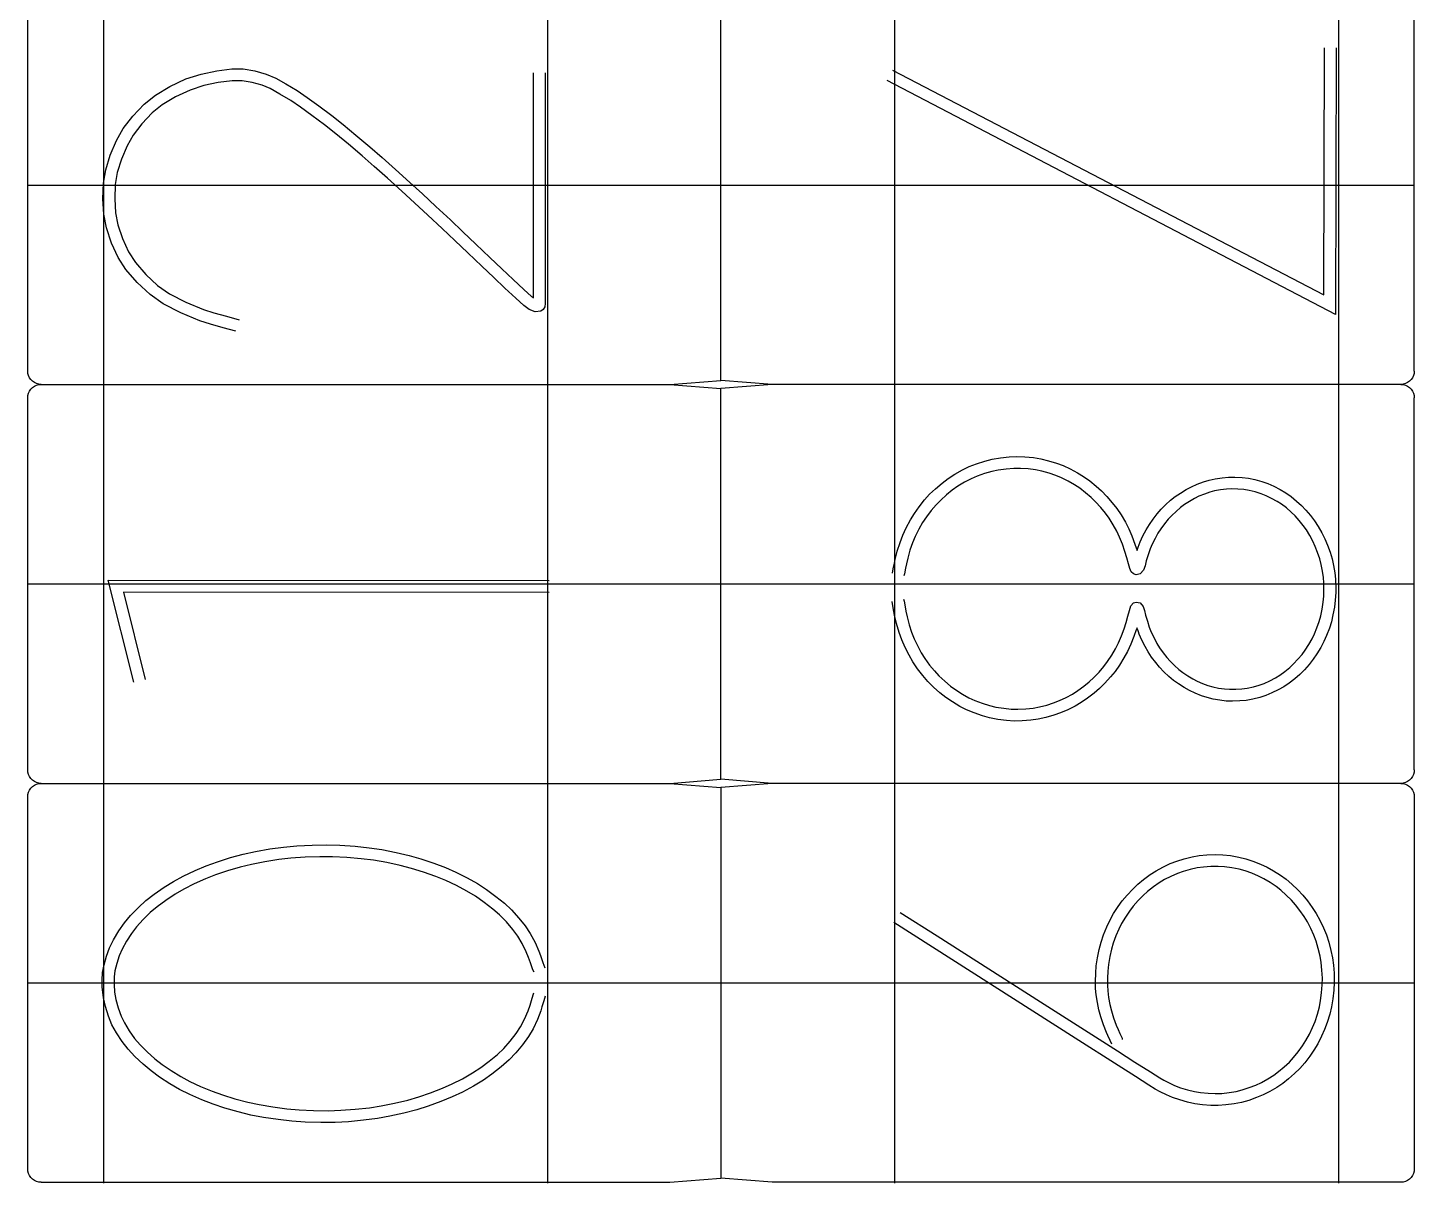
# Model space of a CAD drawing. Extents: x 0 to 206, y 0 to 297.
# Drawn here: x 0.1 to 206.3, y 0 to 171.8 of the extents above; entities that cross this region are included whole.
import ezdxf

# ---------------------------------------------------------------- set-up
doc = ezdxf.new("R2010")
doc.units = 0
for name, color, linetype in [('20', 30, 'CONTINUOUS'), ('46', 140, 'CONTINUOUS'), ('51', 53, 'CONTINUOUS')]:
    doc.layers.add(name, color=color, linetype=linetype)

msp = doc.modelspace()

# ---------------------------------------------------------------- linework, layer by layer
at = {"layer": '20'}
for p, q in [((103.1547, 119.3521), (103.1547, 177.452)), ((0.0554, 120.7516), (0.0554, 176.0499)), ((206.2554, 120.7516), (206.2554, 176.0499)), ((0.0859, 120.4036), (0.0554, 120.7516)), ((0.1753, 120.0683), (0.0859, 120.4036)), ((0.3228, 119.7508), (0.1753, 120.0683)), ((0.5225, 119.4664), (0.3228, 119.7508)), ((205.9866, 119.7508), (205.787, 119.4664)), ((206.1339, 120.0683), (205.9866, 119.7508)), ((206.2251, 120.4036), (206.1339, 120.0683)), ((206.2554, 120.7516), (206.2251, 120.4036)), ((0.1753, 117.4369), (0.3228, 117.7519)), ((0.3228, 117.7519), (0.5225, 118.0363)), ((0.7691, 119.22), (0.5225, 119.4664)), ((0.5225, 118.0363), (0.7691, 118.2827)), ((1.0544, 119.0193), (0.7691, 119.22)), ((0.7691, 118.2827), (1.0544, 118.4834)), ((1.3714, 118.872), (1.0544, 119.0193)), ((1.0544, 118.4834), (1.3714, 118.6307)), ((1.7074, 118.7831), (1.3714, 118.872)), ((1.3714, 118.6307), (1.7074, 118.7221)), ((2.0549, 118.7526), (1.7074, 118.7831)), ((1.7074, 118.7221), (2.0549, 118.7526)), ((2.0549, 118.7526), (95.5548, 118.7526)), ((95.5548, 118.7526), (103.1547, 119.3521)), ((95.5548, 118.7526), (103.1547, 118.1506)), ((110.7547, 118.7526), (103.1547, 119.3521)), ((110.7547, 118.7526), (103.1547, 118.1506)), ((103.1547, 60.052), (103.1547, 118.1506)), ((204.2544, 118.7526), (110.7547, 118.7526)), ((204.6016, 118.7831), (204.2544, 118.7526)), ((204.2544, 118.7526), (204.6016, 118.7221)), ((204.9391, 118.872), (204.6016, 118.7831)), ((204.6016, 118.7221), (204.9391, 118.6307)), ((205.2549, 119.0193), (204.9391, 118.872)), ((204.9391, 118.6307), (205.2549, 118.4834)), ((205.5401, 119.22), (205.2549, 119.0193)), ((205.2549, 118.4834), (205.5401, 118.2827)), ((205.787, 119.4664), (205.5401, 119.22)), ((205.5401, 118.2827), (205.787, 118.0363)), ((205.787, 118.0363), (205.9866, 117.7519)), ((205.9866, 117.7519), (206.1339, 117.4369)), ((0.0554, 116.7511), (0.0859, 117.0991)), ((0.0554, 61.4517), (0.0554, 116.7511)), ((0.0859, 117.0991), (0.1753, 117.4369)), ((206.1339, 117.4369), (206.2251, 117.0991)), ((206.2251, 117.0991), (206.2554, 116.7511)), ((206.2554, 61.4517), (206.2554, 116.7511)), ((0.0859, 61.1045), (0.0554, 61.4517)), ((0.1753, 60.7685), (0.0859, 61.1045)), ((0.3228, 60.4512), (0.1753, 60.7685)), ((0.5225, 60.1663), (0.3228, 60.4512)), ((0.7691, 59.9196), (0.5225, 60.1663)), ((1.0544, 59.7197), (0.7691, 59.9196)), ((95.5548, 59.4523), (103.1547, 60.052)), ((110.7547, 59.4523), (103.1547, 60.052)), ((205.5401, 59.9196), (205.2549, 59.7197)), ((205.787, 60.1663), (205.5401, 59.9196)), ((205.9866, 60.4512), (205.787, 60.1663)), ((206.1339, 60.7685), (205.9866, 60.4512)), ((206.2251, 61.1045), (206.1339, 60.7685)), ((206.2554, 61.4517), (206.2251, 61.1045)), ((0.0554, 57.4518), (0.0859, 57.7987)), ((0.0859, 57.7987), (0.1753, 58.135)), ((0.1753, 58.135), (0.3228, 58.4518)), ((0.3228, 58.4518), (0.5225, 58.7373)), ((0.5225, 58.7373), (0.7691, 58.9836)), ((0.7691, 58.9836), (1.0544, 59.1838)), ((1.3714, 59.5721), (1.0544, 59.7197)), ((1.0544, 59.1838), (1.3714, 59.3314)), ((1.7074, 59.4825), (1.3714, 59.5721)), ((1.3714, 59.3314), (1.7074, 59.4218)), ((2.0549, 59.4523), (1.7074, 59.4825)), ((1.7074, 59.4218), (2.0549, 59.4523)), ((2.0549, 59.4523), (95.5548, 59.4523)), ((95.5548, 59.4523), (103.1547, 58.8516)), ((110.7547, 59.4523), (103.1547, 58.8516)), ((103.1547, 58.8516), (103.1547, 0.7521)), ((204.2544, 59.4523), (110.7547, 59.4523)), ((204.6016, 59.4825), (204.2544, 59.4523)), ((204.2544, 59.4523), (204.6016, 59.4218)), ((204.9391, 59.5721), (204.6016, 59.4825)), ((204.6016, 59.4218), (204.9391, 59.3314)), ((205.2549, 59.7197), (204.9391, 59.5721)), ((204.9391, 59.3314), (205.2549, 59.1838)), ((205.2549, 59.1838), (205.5401, 58.9836)), ((205.5401, 58.9836), (205.787, 58.7373)), ((205.787, 58.7373), (205.9866, 58.4518)), ((205.9866, 58.4518), (206.1339, 58.135)), ((206.1339, 58.135), (206.2251, 57.7987)), ((206.2251, 57.7987), (206.2554, 57.4518)), ((0.0554, 2.1524), (0.0554, 57.4518)), ((206.2554, 57.4518), (206.2554, 2.1524)), ((0.0859, 1.8049), (0.0554, 2.1524)), ((206.2554, 2.1524), (206.2251, 1.8049)), ((0.1753, 1.4671), (0.0859, 1.8049)), ((0.3228, 1.1519), (0.1753, 1.4671)), ((0.5225, 0.8664), (0.3228, 1.1519)), ((0.7691, 0.6198), (0.5225, 0.8664)), ((1.0544, 0.4199), (0.7691, 0.6198)), ((1.3714, 0.2728), (1.0544, 0.4199)), ((1.7074, 0.1816), (1.3714, 0.2728)), ((2.0549, 0.1514), (1.7074, 0.1816)), ((2.0549, 0.1514), (95.5548, 0.1514)), ((95.5548, 0.1514), (103.1547, 0.7521)), ((110.7547, 0.1514), (103.1547, 0.7521)), ((204.2544, 0.1514), (110.7547, 0.1514)), ((204.6016, 0.1816), (204.2544, 0.1514)), ((204.9391, 0.2728), (204.6016, 0.1816)), ((205.2549, 0.4199), (204.9391, 0.2728)), ((205.5401, 0.6198), (205.2549, 0.4199)), ((205.787, 0.8664), (205.5401, 0.6198)), ((205.9866, 1.1519), (205.787, 0.8664)), ((206.1339, 1.4671), (205.9866, 1.1519)), ((206.2251, 1.8049), (206.1339, 1.4671))]:
    msp.add_line(p, q, dxfattribs=at)
at = {"layer": '46'}
for p, q in [((192.8053, 132.0622), (192.8828, 168.816)), ((194.6466, 168.8109), (194.5622, 129.159)), ((25.8293, 164.9019), (28.165, 165.3972)), ((28.165, 165.3972), (30.3878, 165.674)), ((30.3878, 165.674), (32.102, 165.669)), ((32.102, 165.669), (33.8219, 165.3819)), ((33.8219, 165.3819), (35.5389, 164.8993)), ((75.2582, 131.638), (75.2582, 165.1)), ((77.0219, 165.1), (77.0219, 130.7719)), ((128.6782, 165.4912), (192.8053, 132.0622)), ((19.0439, 161.7802), (21.1783, 163.0477)), ((21.1783, 163.0477), (23.59, 164.1627)), ((23.59, 164.1627), (25.8293, 164.9019)), ((26.2621, 163.1925), (24.2336, 162.5219)), ((28.3992, 163.6471), (26.2621, 163.1925)), ((30.4376, 163.9087), (28.3992, 163.6471)), ((31.9423, 163.9113), (30.4376, 163.9087)), ((33.4292, 163.6598), (31.9423, 163.9113)), ((34.9242, 163.2407), (33.4292, 163.6598)), ((36.133, 162.7251), (34.9242, 163.2407)), ((35.5389, 164.8993), (36.9308, 164.2999)), ((36.9308, 164.2999), (38.4383, 163.4642)), ((38.4383, 163.4642), (40.1155, 162.4406)), ((194.5622, 129.159), (127.8638, 163.9291)), ((17.3848, 160.4162), (19.0439, 161.7802)), ((22.0218, 161.4957), (20.0721, 160.3451)), ((24.2336, 162.5219), (22.0218, 161.4957)), ((37.5674, 161.9275), (36.133, 162.7251)), ((39.1729, 160.9471), (37.5674, 161.9275)), ((40.6253, 159.9768), (39.1729, 160.9471)), ((40.1155, 162.4406), (41.6326, 161.4272)), ((41.6326, 161.4272), (43.3677, 160.1673)), ((15.6952, 158.6433), (17.3848, 160.4162)), ((18.5781, 159.1158), (17.0373, 157.5003)), ((20.0721, 160.3451), (18.5781, 159.1158)), ((42.3245, 158.7475), (40.6253, 159.9768)), ((43.3677, 160.1673), (45.2735, 158.7246)), ((13.2436, 155.0213), (14.2578, 156.8018)), ((14.2578, 156.8018), (15.6952, 158.6433)), ((17.0373, 157.5003), (15.731, 155.8315)), ((44.1932, 157.3327), (42.3245, 158.7475)), ((45.8617, 156.0119), (44.1932, 157.3327)), ((45.2735, 158.7246), (46.9727, 157.3809)), ((46.9727, 157.3809), (48.8676, 155.8188)), ((12.3289, 152.842), (13.2436, 155.0213)), ((15.731, 155.8315), (14.8201, 154.2313)), ((47.739, 154.4599), (45.8617, 156.0119)), ((48.8676, 155.8188), (50.9344, 154.0688)), ((11.6467, 150.6601), (12.3289, 152.842)), ((14.8201, 154.2313), (13.9865, 152.2451)), ((49.785, 152.7327), (47.739, 154.4599)), ((51.5892, 151.1656), (49.785, 152.7327)), ((50.9344, 154.0688), (52.7533, 152.4914)), ((11.3172, 148.6713), (11.6467, 150.6601)), ((13.9865, 152.2451), (13.365, 150.2664)), ((53.5584, 149.413), (51.5892, 151.1656)), ((52.7533, 152.4914), (54.7337, 150.7287)), ((54.7337, 150.7287), (56.8848, 148.7907)), ((11.2235, 146.3294), (11.3172, 148.6713)), ((13.0701, 148.4732), (12.986, 146.3472)), ((13.365, 150.2664), (13.0701, 148.4732)), ((55.6969, 147.4851), (53.5584, 149.413)), ((56.8848, 148.7907), (58.7644, 147.0685)), ((57.5683, 145.7706), (55.6969, 147.4851)), ((58.7644, 147.0685), (60.757, 145.2169)), ((11.349, 144.0434), (11.2235, 146.3294)), ((12.986, 146.3472), (13.0975, 144.2695)), ((59.5556, 143.9266), (57.5683, 145.7706)), ((60.757, 145.2169), (62.911, 143.2027)), ((11.7457, 142.0419), (11.349, 144.0434)), ((13.0975, 144.2695), (13.4546, 142.4838)), ((13.4546, 142.4838), (14.1575, 140.4315)), ((61.7027, 141.92), (59.5556, 143.9266)), ((62.911, 143.2027), (64.7797, 141.4424)), ((12.5191, 139.7813), (11.7457, 142.0419)), ((14.1575, 140.4315), (15.0503, 138.4757)), ((63.5671, 140.1623), (61.7027, 141.92)), ((64.7797, 141.4424), (66.7131, 139.6111)), ((13.5067, 137.6223), (12.5191, 139.7813)), ((15.0503, 138.4757), (16.0919, 136.8679)), ((65.4987, 138.3309), (63.5671, 140.1623)), ((67.5742, 136.3599), (65.4987, 138.3309)), ((66.7131, 139.6111), (68.7896, 137.6401)), ((14.666, 135.829), (13.5067, 137.6223)), ((16.0919, 136.8679), (17.6286, 135.1077)), ((69.3562, 134.6657), (67.5742, 136.3599)), ((68.7896, 137.6401), (70.5714, 135.9433)), ((16.3469, 133.8961), (14.666, 135.829)), ((17.6286, 135.1077), (19.3581, 133.4795)), ((71.0303, 133.0858), (69.3562, 134.6657)), ((70.5714, 135.9433), (72.232, 134.3762)), ((72.232, 134.3762), (73.8403, 132.8852)), ((18.2418, 132.1156), (16.3469, 133.8961)), ((20.192, 130.744), (18.2418, 132.1156)), ((19.3581, 133.4795), (21.1356, 132.2324)), ((21.1356, 132.2324), (23.5679, 130.9751)), ((72.6524, 131.5796), (71.0303, 133.0858)), ((73.8403, 132.8852), (74.9897, 131.8362)), ((22.8003, 129.3851), (20.192, 130.744)), ((23.5679, 130.9751), (26.2082, 129.8931)), ((73.8584, 130.4823), (72.6524, 131.5796)), ((74.6382, 129.9032), (73.8584, 130.4823)), ((74.9897, 131.8362), (75.086, 131.7549)), ((75.086, 131.7549), (75.1769, 131.6787)), ((75.1769, 131.6787), (75.2582, 131.638)), ((76.9437, 130.2944), (76.7118, 129.9032)), ((77.0219, 130.7719), (76.9437, 130.2944)), ((25.6311, 128.2268), (22.8003, 129.3851)), ((27.2252, 127.7315), (25.6311, 128.2268)), ((26.2082, 129.8931), (27.7089, 129.4232)), ((27.7089, 129.4232), (29.6162, 128.8796)), ((29.6162, 128.8796), (31.4767, 128.3513)), ((75.5089, 129.5425), (74.6382, 129.9032)), ((76.3468, 129.6314), (75.5089, 129.5425)), ((76.7118, 129.9032), (76.3468, 129.6314)), ((29.1323, 127.1829), (27.2252, 127.7315)), ((30.9928, 126.6546), (29.1323, 127.1829)), ((141.1752, 106.9721), (142.4112, 107.3709)), ((142.4112, 107.3709), (143.5039, 107.6503)), ((143.5039, 107.6503), (144.7099, 107.8509)), ((144.7099, 107.8509), (146.0134, 107.9932)), ((146.0134, 107.9932), (147.1503, 108.0414)), ((147.1503, 108.0414), (148.3576, 107.9932)), ((148.3576, 107.9932), (149.6334, 107.8713)), ((149.6334, 107.8713), (150.7155, 107.6985)), ((150.7155, 107.6985), (151.8427, 107.4217)), ((151.8427, 107.4217), (153.0304, 107.061)), ((136.9141, 104.7674), (137.9283, 105.4176)), ((137.9283, 105.4176), (139.0475, 106.0475)), ((139.0475, 106.0475), (140.0465, 106.5352)), ((140.0465, 106.5352), (141.1752, 106.9721)), ((142.3479, 105.5065), (141.2469, 105.1204)), ((143.4201, 105.8189), (142.3479, 105.5065)), ((144.397, 106.0196), (143.4201, 105.8189)), ((145.5656, 106.1796), (144.397, 106.0196)), ((146.6898, 106.266), (145.5656, 106.1796)), ((147.685, 106.2634), (146.6898, 106.266)), ((148.8412, 106.1872), (147.685, 106.2634)), ((149.9271, 106.0526), (148.8412, 106.1872)), ((150.86, 105.857), (149.9271, 106.0526)), ((151.9375, 105.5573), (150.86, 105.857)), ((152.9492, 105.2195), (151.9375, 105.5573)), ((153.8117, 104.8537), (152.9492, 105.2195)), ((153.0304, 107.061), (154.0365, 106.6876)), ((154.0365, 106.6876), (155.0713, 106.205)), ((155.0713, 106.205), (156.1556, 105.6259)), ((156.1556, 105.6259), (157.0655, 105.0722)), ((134.1801, 102.4255), (135.0554, 103.2586)), ((135.0554, 103.2586), (136.0312, 104.0968)), ((136.0312, 104.0968), (136.9141, 104.7674)), ((138.3683, 103.6142), (137.558, 103.0529)), ((139.366, 104.2111), (138.3683, 103.6142)), ((140.3414, 104.7293), (139.366, 104.2111)), ((141.2469, 105.1204), (140.3414, 104.7293)), ((154.8013, 104.3584), (153.8117, 104.8537)), ((155.7246, 103.8377), (154.8013, 104.3584)), ((156.5019, 103.3145), (155.7246, 103.8377)), ((157.3809, 102.6439), (156.5019, 103.3145)), ((157.0655, 105.0722), (157.9888, 104.4042)), ((157.9888, 104.4042), (158.9476, 103.6396)), ((158.9476, 103.6396), (159.7442, 102.9233)), ((171.4769, 102.6135), (172.3299, 103.1342)), ((172.3299, 103.1342), (173.1127, 103.5533)), ((173.1127, 103.5533), (173.9557, 103.9241)), ((173.9557, 103.9241), (174.8983, 104.2746)), ((174.8983, 104.2746), (175.7555, 104.5388)), ((175.7555, 104.5388), (176.6695, 104.7318)), ((176.6695, 104.7318), (177.6877, 104.8918)), ((178.3215, 103.1875), (177.4452, 103.0757)), ((177.6877, 104.8918), (178.611, 104.9757)), ((179.0934, 103.2231), (178.3215, 103.1875)), ((178.611, 104.9757), (179.5798, 104.9833)), ((180.0108, 103.1977), (179.0934, 103.2231)), ((179.5798, 104.9833), (180.6433, 104.9198)), ((180.9222, 103.1215), (180.0108, 103.1977)), ((180.6433, 104.9198), (181.5958, 104.8055)), ((181.706, 102.9894), (180.9222, 103.1215)), ((181.5958, 104.8055), (182.5605, 104.6048)), ((182.5605, 104.6048), (183.5955, 104.3229)), ((183.5955, 104.3229), (184.4977, 104.013)), ((184.4977, 104.013), (185.3839, 103.6218)), ((185.3839, 103.6218), (186.3281, 103.1342)), ((186.3281, 103.1342), (187.1436, 102.6516)), ((132.6259, 100.5815), (133.4346, 101.5975)), ((133.4346, 101.5975), (134.1801, 102.4255)), ((135.8298, 101.5746), (135.1326, 100.8634)), ((136.698, 102.3544), (135.8298, 101.5746)), ((137.558, 103.0529), (136.698, 102.3544)), ((158.1978, 101.9556), (157.3809, 102.6439)), ((158.8722, 101.2977), (158.1978, 101.9556)), ((159.6243, 100.4722), (158.8722, 101.2977)), ((159.7442, 102.9233), (160.5351, 102.1004)), ((160.5351, 102.1004), (161.3454, 101.1657)), ((161.3454, 101.1657), (162.0083, 100.3122)), ((169.2775, 100.8558), (170.0258, 101.5289)), ((170.0258, 101.5289), (170.7177, 102.0902)), ((170.7177, 102.0902), (171.4769, 102.6135)), ((172.8191, 101.3714), (172.0832, 100.899)), ((173.5618, 101.8057), (172.8191, 101.3714)), ((174.2275, 102.1258), (173.5618, 101.8057)), ((175.0378, 102.4509), (174.2275, 102.1258)), ((175.8508, 102.7278), (175.0378, 102.4509)), ((176.5712, 102.9157), (175.8508, 102.7278)), ((177.4452, 103.0757), (176.5712, 102.9157)), ((182.6115, 102.7709), (181.706, 102.9894)), ((183.4866, 102.5068), (182.6115, 102.7709)), ((184.2166, 102.2172), (183.4866, 102.5068)), ((185.0479, 101.8184), (184.2166, 102.2172)), ((185.8482, 101.3765), (185.0479, 101.8184)), ((186.5074, 100.9472), (185.8482, 101.3765)), ((187.1436, 102.6516), (187.9321, 102.0902)), ((187.9321, 102.0902), (188.7644, 101.4247)), ((188.7644, 101.4247), (189.4756, 100.7821)), ((131.3264, 98.6231), (131.9134, 99.5883)), ((131.9134, 99.5883), (132.6259, 100.5815)), ((133.6965, 99.0625), (133.1356, 98.2243)), ((134.4132, 100.0049), (133.6965, 99.0625)), ((135.1326, 100.8634), (134.4132, 100.0049)), ((160.3121, 99.6391), (159.6243, 100.4722)), ((160.8646, 98.8619), (160.3121, 99.6391)), ((162.0083, 100.3122), (162.6479, 99.3521)), ((162.6479, 99.3521), (163.29, 98.2726)), ((167.4048, 98.712), (168.0307, 99.5147)), ((168.0307, 99.5147), (168.6189, 100.1954)), ((168.6189, 100.1954), (169.2775, 100.8558)), ((170.18, 99.2759), (169.6621, 98.7171)), ((170.8262, 99.8855), (170.18, 99.2759)), ((171.4838, 100.4545), (170.8262, 99.8855)), ((172.0832, 100.899), (171.4838, 100.4545)), ((187.247, 100.3859), (186.5074, 100.9472)), ((187.9554, 99.789), (187.247, 100.3859)), ((188.5259, 99.2327), (187.9554, 99.789)), ((189.1571, 98.5266), (188.5259, 99.2327)), ((189.4756, 100.7821), (190.148, 100.076)), ((190.148, 100.076), (190.8465, 99.253)), ((190.8465, 99.253), (191.4362, 98.4809)), ((130.1824, 96.3295), (130.7102, 97.4573)), ((130.7102, 97.4573), (131.3264, 98.6231)), ((132.5773, 97.2337), (132.0373, 96.1542)), ((133.1356, 98.2243), (132.5773, 97.2337)), ((161.4668, 97.8992), (160.8646, 98.8619)), ((162.0068, 96.9442), (161.4668, 97.8992)), ((162.4246, 96.0679), (162.0068, 96.9442)), ((163.29, 98.2726), (163.7998, 97.3023)), ((163.7998, 97.3023), (164.2682, 96.2279)), ((165.9082, 96.2279), (166.3974, 97.1525)), ((166.3974, 97.1525), (166.8633, 97.9348)), ((166.8633, 97.9348), (167.4048, 98.712)), ((168.5663, 97.3023), (168.1434, 96.6546)), ((169.1051, 98.0338), (168.5663, 97.3023)), ((169.6621, 98.7171), (169.1051, 98.0338)), ((189.7525, 97.7925), (189.1571, 98.5266)), ((190.2209, 97.1271), (189.7525, 97.7925)), ((190.7225, 96.2965), (190.2209, 97.1271)), ((191.4362, 98.4809), (191.9724, 97.6478)), ((191.9724, 97.6478), (192.5236, 96.6927)), ((129.3764, 93.9648), (129.776, 95.2525)), ((129.776, 95.2525), (130.1824, 96.3295)), ((131.6309, 95.2043), (131.2573, 94.1045)), ((132.0373, 96.1542), (131.6309, 95.2043)), ((162.8559, 94.9935), (162.4246, 96.0679)), ((163.2278, 93.9317), (162.8559, 94.9935)), ((164.2682, 96.2279), (164.719, 95.0265)), ((164.719, 95.0265), (165.0248, 94.0816)), ((165.1904, 94.5591), (165.3365, 94.9528)), ((165.3365, 94.9528), (165.4975, 95.3516)), ((165.4975, 95.3516), (165.9082, 96.2279)), ((167.2862, 95.0316), (166.9733, 94.3)), ((167.7038, 95.8647), (167.2862, 95.0316)), ((168.1434, 96.6546), (167.7038, 95.8647)), ((191.1856, 95.443), (190.7225, 96.2965)), ((191.5353, 94.6861), (191.1856, 95.443)), ((192.5236, 96.6927), (192.9717, 95.8063)), ((192.9717, 95.8063), (193.356, 94.8715)), ((193.356, 94.8715), (193.7349, 93.8047)), ((129.0594, 92.7252), (129.3764, 93.9648)), ((130.9169, 92.9107), (130.7267, 92.0902)), ((131.2573, 94.1045), (130.9169, 92.9107)), ((163.5023, 92.9945), (163.2278, 93.9317)), ((163.7655, 92.0928), (163.5023, 92.9945)), ((165.0248, 94.0816), (165.0429, 94.1349)), ((165.0429, 94.1349), (165.1904, 94.5591)), ((166.6659, 93.4263), (166.389, 92.5093)), ((166.9733, 94.3), (166.6659, 93.4263)), ((191.8881, 93.7539), (191.5353, 94.6861)), ((192.1998, 92.8065), (191.8881, 93.7539)), ((192.4134, 91.9734), (192.1998, 92.8065)), ((193.7349, 93.8047), (194.0243, 92.8268)), ((194.0243, 92.8268), (194.2419, 91.8388)), ((128.649, 90.6958), (128.777, 91.3308)), ((128.777, 91.3308), (128.9464, 92.1817)), ((128.9464, 92.1817), (129.0594, 92.7252)), ((130.5974, 91.4425), (130.428, 90.5967)), ((130.7267, 92.0902), (130.5974, 91.4425)), ((163.9722, 91.3943), (163.7655, 92.0928)), ((164.1704, 90.9015), (163.9722, 91.3943)), ((164.5028, 90.5764), (164.1704, 90.9015)), ((165.9771, 91.1479), (165.4962, 90.5815)), ((166.214, 91.8108), (165.9771, 91.1479)), ((166.389, 92.5093), (166.214, 91.8108)), ((192.6008, 91.0057), (192.4134, 91.9734)), ((192.7413, 90.0532), (192.6008, 91.0057)), ((194.2419, 91.8388), (194.4268, 90.7491)), ((194.4268, 90.7491), (194.5411, 89.7966)), ((12.0105, 89.6646), (77.5941, 89.591)), ((15.8261, 74.4805), (12.0105, 89.6646)), ((130.428, 90.5967), (130.3383, 90.3224)), ((164.8844, 90.4494), (164.5028, 90.5764)), ((165.4962, 90.5815), (164.8844, 90.4494)), ((192.8048, 89.2531), (192.7413, 90.0532)), ((192.817, 88.2752), (192.8048, 89.2531)), ((194.5411, 89.7966), (194.563, 89.4156)), ((194.563, 89.4156), (194.577, 88.9838)), ((194.577, 88.9838), (194.581, 88.5165)), ((77.5913, 87.8257), (14.2732, 87.8968)), ((14.2732, 87.8968), (17.5363, 74.9098)), ((130.3023, 86.8324), (130.3866, 86.5505)), ((192.7042, 86.3854), (192.7852, 87.2693)), ((192.7852, 87.2693), (192.817, 88.2752)), ((194.5107, 86.6699), (194.3771, 85.6285)), ((194.5493, 87.2388), (194.5107, 86.6699)), ((194.5742, 87.8688), (194.5493, 87.2388)), ((194.581, 88.5165), (194.5742, 87.8688)), ((128.7206, 85.8495), (128.6048, 86.4946)), ((128.8733, 84.9986), (128.7206, 85.8495)), ((128.9741, 84.4448), (128.8733, 84.9986)), ((130.3866, 86.5505), (130.5395, 85.6996)), ((130.5395, 85.6996), (130.6551, 85.0519)), ((130.6551, 85.0519), (130.8288, 84.2213)), ((163.6649, 84.3204), (163.8826, 85.151)), ((163.8826, 85.151), (164.1097, 85.8622)), ((164.1097, 85.8622), (164.5013, 86.2762)), ((164.5013, 86.2762), (164.8844, 86.3981)), ((164.8844, 86.3981), (165.4686, 86.2813)), ((165.4686, 86.2813), (165.9372, 85.7555)), ((165.9372, 85.7555), (166.148, 85.151)), ((166.148, 85.151), (166.3037, 84.4728)), ((192.339, 84.3636), (192.5445, 85.3643)), ((192.5445, 85.3643), (192.7042, 86.3854)), ((194.3771, 85.6285), (194.1688, 84.4829)), ((129.2677, 83.1952), (128.9741, 84.4448)), ((129.6408, 81.8972), (129.2677, 83.1952)), ((130.8288, 84.2213), (131.1458, 83.0148)), ((131.1458, 83.0148), (131.4958, 81.9048)), ((163.1041, 82.4306), (163.3891, 83.3501)), ((163.3891, 83.3501), (163.6649, 84.3204)), ((164.975, 82.4967), (164.938, 82.3747)), ((165.0208, 82.5678), (164.975, 82.4967)), ((165.1269, 82.2503), (165.0208, 82.5678)), ((166.3037, 84.4728), (166.5625, 83.5457)), ((166.5625, 83.5457), (166.8536, 82.6592)), ((166.8536, 82.6592), (167.1526, 81.915)), ((191.4088, 81.6762), (191.7809, 82.5932)), ((191.7809, 82.5932), (192.1086, 83.5355)), ((192.1086, 83.5355), (192.339, 84.3636)), ((193.6244, 82.5043), (193.2262, 81.4502)), ((193.9318, 83.4746), (193.6244, 82.5043)), ((194.1688, 84.4829), (193.9318, 83.4746)), ((130.0269, 80.8076), (129.6408, 81.8972)), ((130.5314, 79.6646), (130.0269, 80.8076)), ((131.4958, 81.9048), (131.8847, 80.9447)), ((131.8847, 80.9447), (132.4039, 79.85)), ((162.2577, 80.325), (162.7099, 81.3816)), ((162.7099, 81.3816), (163.1041, 82.4306)), ((164.5714, 81.3003), (164.0959, 80.1192)), ((164.9006, 82.2528), (164.5714, 81.3003)), ((164.938, 82.3747), (164.9006, 82.2528)), ((165.2316, 81.9582), (165.1269, 82.2503)), ((165.3558, 81.6356), (165.2316, 81.9582)), ((165.7497, 80.7466), (165.3558, 81.6356)), ((166.2212, 79.8093), (165.7497, 80.7466)), ((167.1526, 81.915), (167.5549, 81.0692)), ((167.5549, 81.0692), (167.9793, 80.2665)), ((190.5666, 80.0837), (191.0464, 80.9244)), ((191.0464, 80.9244), (191.4088, 81.6762)), ((192.8226, 80.5256), (192.358, 79.6544)), ((193.2262, 81.4502), (192.8226, 80.5256)), ((131.125, 78.486), (130.5314, 79.6646)), ((131.6929, 77.5056), (131.125, 78.486)), ((132.4039, 79.85), (132.9416, 78.8467)), ((132.9416, 78.8467), (133.4872, 77.9958)), ((160.6469, 77.5716), (161.2656, 78.519)), ((161.2656, 78.519), (161.8237, 79.4588)), ((161.8237, 79.4588), (162.2577, 80.325)), ((163.608, 79.06), (163.0789, 78.1025)), ((164.0959, 80.1192), (163.608, 79.06)), ((166.6746, 79.0118), (166.2212, 79.8093)), ((167.2021, 78.2218), (166.6746, 79.0118)), ((167.9793, 80.2665), (168.3901, 79.6087)), ((168.3901, 79.6087), (168.9179, 78.8594)), ((168.9179, 78.8594), (169.4622, 78.1609)), ((188.9615, 77.8942), (189.5691, 78.613)), ((189.5691, 78.613), (190.0502, 79.2683)), ((190.0502, 79.2683), (190.5666, 80.0837)), ((191.7891, 78.707), (191.2381, 77.8891)), ((192.358, 79.6544), (191.7891, 78.707)), ((132.3858, 76.4972), (131.6929, 77.5056)), ((133.1742, 75.4634), (132.3858, 76.4972)), ((133.4872, 77.9958), (134.1844, 77.0331)), ((134.1844, 77.0331), (134.887, 76.1619)), ((159.3748, 75.9993), (160.0779, 76.8096)), ((160.0779, 76.8096), (160.6469, 77.5716)), ((162.416, 77.0433), (161.7589, 76.0984)), ((163.0789, 78.1025), (162.416, 77.0433)), ((167.8125, 77.3989), (167.2021, 78.2218)), ((168.3873, 76.7055), (167.8125, 77.3989)), ((169.0334, 76.0273), (168.3873, 76.7055)), ((169.4622, 78.1609), (169.9694, 77.5945)), ((169.9694, 77.5945), (170.6044, 76.9645)), ((170.6044, 76.9645), (171.2534, 76.3803)), ((171.2534, 76.3803), (171.8435, 75.9206)), ((187.0156, 76.0806), (187.735, 76.6597)), ((187.735, 76.6597), (188.3164, 77.2008)), ((188.3164, 77.2008), (188.9615, 77.8942)), ((189.9189, 76.327), (189.2328, 75.631)), ((190.6344, 77.1322), (189.9189, 76.327)), ((191.2381, 77.8891), (190.6344, 77.1322)), ((133.9032, 74.615), (133.1742, 75.4634)), ((134.7617, 73.7667), (133.9032, 74.615)), ((134.887, 76.1619), (135.5707, 75.4355)), ((135.5707, 75.4355), (136.4237, 74.6328)), ((136.4237, 74.6328), (137.2682, 73.914)), ((157.0944, 73.8784), (157.9225, 74.549)), ((157.9225, 74.549), (158.6088, 75.1865)), ((158.6088, 75.1865), (159.3748, 75.9993)), ((160.2514, 74.3483), (159.4467, 73.5432)), ((161.0807, 75.2627), (160.2514, 74.3483)), ((161.7589, 76.0984), (161.0807, 75.2627)), ((169.7693, 75.3364), (169.0334, 76.0273)), ((170.4515, 74.7598), (169.7693, 75.3364)), ((171.2013, 74.2213), (170.4515, 74.7598)), ((171.8435, 75.9206), (172.5712, 75.4278)), ((172.5712, 75.4278), (173.307, 74.9783)), ((173.307, 74.9783), (173.9671, 74.6404)), ((173.9671, 74.6404), (174.7718, 74.2975)), ((174.7718, 74.2975), (175.5793, 73.9978)), ((183.211, 74.0435), (183.9468, 74.3153)), ((183.9468, 74.3153), (184.786, 74.6963)), ((184.786, 74.6963), (185.5963, 75.1205)), ((185.5963, 75.1205), (186.2646, 75.532)), ((186.2646, 75.532), (187.0156, 76.0806)), ((187.6646, 74.361), (186.864, 73.8175)), ((188.5092, 75.0113), (187.6646, 74.361)), ((189.2328, 75.631), (188.5092, 75.0113)), ((135.7196, 72.9056), (134.7617, 73.7667)), ((136.5893, 72.2173), (135.7196, 72.9056)), ((137.5882, 71.5467), (136.5893, 72.2173)), ((137.2682, 73.914), (138.0663, 73.34)), ((138.0663, 73.34), (139.0503, 72.7177)), ((139.0503, 72.7177), (140.016, 72.1792)), ((140.016, 72.1792), (140.9118, 71.7702)), ((153.4851, 71.7525), (154.4828, 72.2249)), ((154.4828, 72.2249), (155.416, 72.7278)), ((155.416, 72.7278), (156.2011, 73.2307)), ((156.2011, 73.2307), (157.0944, 73.8784)), ((158.6377, 72.8497), (157.6634, 72.103)), ((159.4467, 73.5432), (158.6377, 72.8497)), ((172.0459, 73.6778), (171.2013, 74.2213)), ((172.8206, 73.2358), (172.0459, 73.6778)), ((173.657, 72.8497), (172.8206, 73.2358)), ((174.5925, 72.4789), (173.657, 72.8497)), ((175.4426, 72.197), (174.5925, 72.4789)), ((176.3507, 71.9785), (175.4426, 72.197)), ((175.5793, 73.9978), (176.2958, 73.7972)), ((176.2958, 73.7972), (177.1625, 73.6168)), ((177.1625, 73.6168), (178.0322, 73.4873)), ((178.0322, 73.4873), (178.797, 73.4339)), ((178.797, 73.4339), (179.7134, 73.439)), ((179.7134, 73.439), (180.6273, 73.4898)), ((180.6273, 73.4898), (181.4152, 73.6041)), ((181.4152, 73.6041), (182.3276, 73.8022)), ((183.2755, 72.2274), (182.2323, 71.9658)), ((182.3276, 73.8022), (183.211, 74.0435)), ((184.1853, 72.5145), (183.2755, 72.2274)), ((185.0809, 72.8878), (184.1853, 72.5145)), ((186.036, 73.3527), (185.0809, 72.8878)), ((186.864, 73.8175), (186.036, 73.3527)), ((138.6919, 70.8863), (137.5882, 71.5467)), ((139.6799, 70.3783), (138.6919, 70.8863)), ((140.7975, 69.916), (139.6799, 70.3783)), ((140.9118, 71.7702), (142.002, 71.3562)), ((142.002, 71.3562), (143.0658, 71.0184)), ((143.0658, 71.0184), (144.036, 70.7949)), ((144.036, 70.7949), (145.1991, 70.612)), ((145.1991, 70.612), (146.3233, 70.5002)), ((146.3233, 70.5002), (147.3225, 70.4774)), ((147.3225, 70.4774), (148.4828, 70.5333)), ((148.4828, 70.5333), (149.5743, 70.6425)), ((149.5743, 70.6425), (150.5113, 70.8177)), ((150.5113, 70.8177), (151.5961, 71.087)), ((151.5961, 71.087), (152.6141, 71.407)), ((152.6141, 71.407), (153.4851, 71.7525)), ((154.7142, 70.3758), (153.6685, 69.916)), ((155.81, 70.927), (154.7142, 70.3758)), ((156.7289, 71.4629), (155.81, 70.927)), ((157.6634, 72.103), (156.7289, 71.4629)), ((177.3611, 71.7982), (176.3507, 71.9785)), ((178.2773, 71.6915), (177.3611, 71.7982)), ((179.2407, 71.6636), (178.2773, 71.6915)), ((180.3047, 71.6991), (179.2407, 71.6636)), ((181.2597, 71.7906), (180.3047, 71.6991)), ((182.2323, 71.9658), (181.2597, 71.7906)), ((142.0213, 69.4893), (140.7975, 69.916)), ((143.1056, 69.1871), (142.0213, 69.4893)), ((144.3063, 68.961), (143.1056, 69.1871)), ((145.607, 68.7908), (144.3063, 68.961)), ((146.7452, 68.7146), (145.607, 68.7908)), ((147.9578, 68.7349), (146.7452, 68.7146)), ((149.238, 68.8264), (147.9578, 68.7349)), ((150.3253, 68.9762), (149.238, 68.8264)), ((151.4594, 69.2302), (150.3253, 68.9762)), ((152.6558, 69.5655), (151.4594, 69.2302)), ((153.6685, 69.916), (152.6558, 69.5655)), ((33.9161, 49.3192), (36.0716, 49.7002)), ((36.0716, 49.7002), (38.0901, 49.9821)), ((38.0901, 49.9821), (40.0594, 50.1574)), ((40.0594, 50.1574), (42.3416, 50.2768)), ((42.3416, 50.2768), (44.4637, 50.3174)), ((44.4637, 50.3174), (46.4713, 50.2539)), ((46.4713, 50.2539), (48.7451, 50.099)), ((48.7451, 50.099), (50.8137, 49.8856)), ((50.8137, 49.8856), (52.7098, 49.5935)), ((52.7098, 49.5935), (54.8404, 49.182)), ((26.5836, 47.1983), (28.2537, 47.7952)), ((28.2537, 47.7952), (30.2217, 48.4124)), ((30.2217, 48.4124), (32.0749, 48.9204)), ((32.0749, 48.9204), (33.9161, 49.3192)), ((35.309, 47.785), (33.3291, 47.3989)), ((37.3764, 48.1127), (35.309, 47.785)), ((39.1912, 48.3235), (37.3764, 48.1127)), ((41.3024, 48.4657), (39.1912, 48.3235)), ((43.4881, 48.5419), (41.3024, 48.4657)), ((45.3786, 48.5318), (43.4881, 48.5419)), ((47.5023, 48.4251), (45.3786, 48.5318)), ((49.656, 48.2422), (47.5023, 48.4251)), ((51.4624, 48.0136), (49.656, 48.2422)), ((53.4513, 47.6631), (51.4624, 48.0136)), ((55.4591, 47.2415), (53.4513, 47.6631)), ((54.8404, 49.182), (56.7682, 48.7375)), ((56.7682, 48.7375), (58.5043, 48.2346)), ((58.5043, 48.2346), (60.4421, 47.5894)), ((60.4421, 47.5894), (62.1853, 46.9341)), ((168.8503, 46.9925), (169.9499, 47.5132)), ((169.9499, 47.5132), (170.9324, 47.9044)), ((170.9324, 47.9044), (172.0154, 48.2321)), ((172.0154, 48.2321), (173.2145, 48.5242)), ((173.2145, 48.5242), (174.2796, 48.7147)), ((174.2796, 48.7147), (175.4261, 48.8213)), ((175.4261, 48.8213), (176.6804, 48.8645)), ((176.6804, 48.8645), (177.7799, 48.8315)), ((177.7799, 48.8315), (178.9222, 48.7045)), ((178.9222, 48.7045), (180.1503, 48.4937)), ((180.1503, 48.4937), (181.2016, 48.2448)), ((181.2016, 48.2448), (182.2668, 47.8968)), ((182.2668, 47.8968), (183.4038, 47.4523)), ((183.4038, 47.4523), (184.3725, 47.0052)), ((21.7315, 44.8793), (23.1938, 45.659)), ((23.1938, 45.659), (24.9339, 46.4922)), ((24.9339, 46.4922), (26.5836, 47.1983)), ((27.9781, 45.8368), (26.4859, 45.2501)), ((29.7736, 46.4363), (27.9781, 45.8368)), ((31.6563, 46.99), (29.7736, 46.4363)), ((33.3291, 47.3989), (31.6563, 46.99)), ((57.1249, 46.8097), (55.4591, 47.2415)), ((58.9278, 46.2458), (57.1249, 46.8097)), ((60.737, 45.6082), (58.9278, 46.2458)), ((62.2221, 45.0012), (60.737, 45.6082)), ((62.1853, 46.9341), (63.7258, 46.2458)), ((63.7258, 46.2458), (65.4276, 45.3923)), ((65.4276, 45.3923), (66.9463, 44.5465)), ((166.006, 45.1764), (166.9804, 45.8927)), ((166.9804, 45.8927), (167.8623, 46.4617)), ((167.8623, 46.4617), (168.8503, 46.9925)), ((170.0533, 45.6184), (169.0969, 45.1333)), ((171.0235, 46.0527), (170.0533, 45.6184)), ((171.8846, 46.3575), (171.0235, 46.0527)), ((172.9293, 46.6471), (171.8846, 46.3575)), ((173.9834, 46.8808), (172.9293, 46.6471)), ((174.9069, 47.0103), (173.9834, 46.8808)), ((176.0078, 47.0814), (174.9069, 47.0103)), ((177.1061, 47.0967), (176.0078, 47.0814)), ((178.0474, 47.0357), (177.1061, 47.0967)), ((179.1333, 46.8884), (178.0474, 47.0357)), ((180.1995, 46.6801), (179.1333, 46.8884)), ((181.0873, 46.4363), (180.1995, 46.6801)), ((182.0987, 46.0756), (181.0873, 46.4363)), ((183.0852, 45.6667), (182.0987, 46.0756)), ((183.8985, 45.2577), (183.0852, 45.6667)), ((184.3725, 47.0052), (185.3357, 46.4617)), ((185.3357, 46.4617), (186.357, 45.8089)), ((186.357, 45.8089), (187.2209, 45.1841)), ((18.8542, 42.9743), (20.3218, 43.9979)), ((20.3218, 43.9979), (21.7315, 44.8793)), ((23.2639, 43.7134), (21.9918, 42.9743)), ((24.8305, 44.4983), (23.2639, 43.7134)), ((26.4859, 45.2501), (24.8305, 44.4983)), ((63.7974, 44.2493), (62.2221, 45.0012)), ((65.3672, 43.4188), (63.7974, 44.2493)), ((66.6295, 42.6644), (65.3672, 43.4188)), ((66.9463, 44.5465), (68.2582, 43.6956)), ((68.2582, 43.6956), (69.6831, 42.6542)), ((163.5531, 42.8523), (164.3799, 43.7413)), ((164.3799, 43.7413), (165.1363, 44.4652)), ((165.1363, 44.4652), (166.006, 45.1764)), ((166.6014, 43.3959), (165.9207, 42.7838)), ((167.4503, 44.0538), (166.6014, 43.3959)), ((168.3156, 44.6659), (167.4503, 44.0538)), ((169.0969, 45.1333), (168.3156, 44.6659)), ((184.8122, 44.7116), (183.8985, 45.2577)), ((185.7009, 44.1173), (184.8122, 44.7116)), ((186.4203, 43.561), (185.7009, 44.1173)), ((187.2168, 42.8473), (186.4203, 43.561)), ((187.2209, 45.1841), (188.0588, 44.4703)), ((188.0588, 44.4703), (188.9407, 43.6347)), ((188.9407, 43.6347), (189.6793, 42.8523)), ((16.5047, 40.9931), (17.636, 42.0345)), ((17.636, 42.0345), (18.8542, 42.9743)), ((20.6002, 42.0548), (19.2979, 41.1048)), ((21.9918, 42.9743), (20.6002, 42.0548)), ((67.9387, 41.7551), (66.6295, 42.6644)), ((69.2313, 40.7645), (67.9387, 41.7551)), ((69.6831, 42.6542), (70.9359, 41.6357)), ((70.9359, 41.6357), (71.9818, 40.6375)), ((162.2054, 41.1201), (162.8214, 41.9811)), ((162.8214, 41.9811), (163.5531, 42.8523)), ((165.1805, 42.0192), (164.4625, 41.2039)), ((165.9207, 42.7838), (165.1805, 42.0192)), ((187.9844, 42.0929), (187.2168, 42.8473)), ((188.5932, 41.4045), (187.9844, 42.0929)), ((189.2508, 40.5486), (188.5932, 41.4045)), ((189.6793, 42.8523), (190.375, 41.9913)), ((190.375, 41.9913), (191.0944, 41.0007)), ((14.4224, 38.7096), (15.3525, 39.7993)), ((15.3525, 39.7993), (16.5047, 40.9931)), ((17.1978, 39.1897), (16.2082, 38.1102)), ((18.2809, 40.2438), (17.1978, 39.1897)), ((19.2979, 41.1048), (18.2809, 40.2438)), ((70.2371, 39.8856), (69.2313, 40.7645)), ((71.2432, 38.8468), (70.2371, 39.8856)), ((71.9818, 40.6375), (73.0842, 39.431)), ((73.0842, 39.431), (74.0281, 38.2626)), ((129.7856, 40.2488), (135.2939, 36.769)), ((160.9804, 39.0779), (161.5478, 40.0837)), ((161.5478, 40.0837), (162.2054, 41.1201)), ((163.3037, 39.5707), (162.7386, 38.6232)), ((163.8978, 40.4698), (163.3037, 39.5707)), ((164.4625, 41.2039), (163.8978, 40.4698)), ((189.8749, 39.6519), (189.2508, 40.5486)), ((190.356, 38.8518), (189.8749, 39.6519)), ((191.0944, 41.0007), (191.6857, 40.0837)), ((191.6857, 40.0837), (192.2191, 39.0982)), ((12.8224, 36.1975), (13.6108, 37.5361)), ((13.6108, 37.5361), (14.4224, 38.7096)), ((15.4696, 37.15), (14.7323, 35.9893)), ((16.2082, 38.1102), (15.4696, 37.15)), ((72.2092, 37.7292), (71.2432, 38.8468)), ((72.9313, 36.7487), (72.2092, 37.7292)), ((74.0281, 38.2626), (74.771, 37.1272)), ((74.771, 37.1272), (75.4997, 35.7835)), ((140.3716, 31.4401), (128.8527, 38.7833)), ((160.0584, 36.9468), (160.5242, 38.1076)), ((160.5242, 38.1076), (160.9804, 39.0779)), ((162.3088, 37.7825), (161.8816, 36.7741)), ((162.7386, 38.6232), (162.3088, 37.7825)), ((190.8536, 37.879), (190.356, 38.8518)), ((191.312, 36.863), (190.8536, 37.879)), ((192.2191, 39.0982), (192.7535, 37.9705)), ((192.7535, 37.9705), (193.1782, 36.9392)), ((12.2273, 34.9783), (12.8224, 36.1975)), ((14.7323, 35.9893), (14.0904, 34.8132)), ((73.5983, 35.621), (72.9313, 36.7487)), ((74.2031, 34.4018), (73.5983, 35.621)), ((75.4997, 35.7835), (76.0829, 34.483)), ((135.2939, 36.769), (150.6794, 26.9596)), ((159.3985, 34.7701), (159.6753, 35.8292)), ((159.6753, 35.8292), (160.0584, 36.9468)), ((161.4901, 35.7124), (161.2146, 34.7828)), ((161.8816, 36.7741), (161.4901, 35.7124)), ((191.6473, 35.9664), (191.312, 36.863)), ((191.9641, 34.892), (191.6473, 35.9664)), ((193.1782, 36.9392), (193.5269, 35.8521)), ((193.5269, 35.8521), (193.8536, 34.6177)), ((11.4099, 32.451), (11.7793, 33.7515)), ((11.7793, 33.7515), (12.2273, 34.9783)), ((13.6573, 33.7922), (13.2885, 32.6492)), ((14.0904, 34.8132), (13.6573, 33.7922)), ((74.5393, 33.5712), (74.2031, 34.4018)), ((74.8274, 32.7635), (74.5393, 33.5712)), ((76.0829, 34.483), (76.3115, 33.8557)), ((76.3115, 33.8557), (76.6823, 32.8117)), ((158.9712, 32.3012), (159.149, 33.5102)), ((159.149, 33.5102), (159.3985, 34.7701)), ((160.9745, 33.688), (160.7805, 32.5323)), ((161.2146, 34.7828), (160.9745, 33.688)), ((192.2371, 33.7795), (191.9641, 34.892)), ((192.4065, 32.8117), (192.2371, 33.7795)), ((193.8536, 34.6177), (194.0877, 33.495)), ((194.0877, 33.495), (194.2267, 32.4282)), ((11.1359, 30.541), (11.1577, 30.9677)), ((11.1577, 30.9677), (11.1935, 31.3487)), ((11.1935, 31.3487), (11.4099, 32.451)), ((13.0183, 31.562), (12.9065, 30.6781)), ((13.2885, 32.6492), (13.0183, 31.562)), ((75.1952, 31.7246), (74.8274, 32.7635)), ((75.3509, 31.4046), (75.1952, 31.7246)), ((76.6823, 32.8117), (76.962, 32.0243)), ((155.8442, 21.5748), (140.3716, 31.4401)), ((158.8541, 30.0177), (158.8869, 31.209)), ((158.8869, 31.209), (158.9712, 32.3012)), ((160.6743, 31.5443), (160.6248, 30.4698)), ((160.7805, 32.5323), (160.6743, 31.5443)), ((192.5249, 31.6687), (192.4065, 32.8117)), ((192.5884, 30.4876), (192.5249, 31.6687)), ((194.2267, 32.4282), (194.3219, 31.209)), ((194.3219, 31.209), (194.3562, 30.0736)), ((11.1288, 30.0736), (11.1359, 30.541)), ((11.1481, 29.2252), (11.1288, 30.0736)), ((11.2103, 28.3743), (11.1481, 29.2252)), ((12.9065, 30.6781), (12.9012, 29.5656)), ((12.9012, 29.5656), (12.9809, 28.387)), ((158.8732, 28.9535), (158.8541, 30.0177)), ((158.9629, 28.0213), (158.8732, 28.9535)), ((160.6248, 30.4698), (160.6217, 29.4208)), ((160.6217, 29.4208), (160.6702, 28.5953)), ((192.4837, 28.3312), (192.5762, 29.4818)), ((192.5762, 29.4818), (192.5884, 30.4876)), ((194.3547, 29.8475), (194.2889, 28.6918)), ((194.3562, 29.9237), (194.3547, 29.8475)), ((194.3562, 30.0736), (194.3562, 29.9237)), ((11.3081, 27.5844), (11.2103, 28.3743)), ((11.5987, 26.2788), (11.3081, 27.5844)), ((12.9809, 28.387), (13.1562, 27.3228)), ((13.1562, 27.3228), (13.4976, 26.0807)), ((74.7601, 26.4592), (74.9597, 27.1501)), ((74.9597, 27.1501), (75.2157, 28.034)), ((75.2157, 28.034), (75.3344, 28.3108)), ((76.7885, 27.1221), (76.5305, 26.2331)), ((76.9826, 27.7952), (76.7885, 27.1221)), ((150.6794, 26.9596), (162.1008, 19.6774)), ((159.1406, 26.8884), (158.9629, 28.0213)), ((159.3667, 25.7708), (159.1406, 26.8884)), ((160.6702, 28.5953), (160.8054, 27.6225)), ((160.8054, 27.6225), (160.9982, 26.5684)), ((192.1419, 26.2077), (192.3321, 27.1704)), ((192.3321, 27.1704), (192.4837, 28.3312)), ((194.1469, 27.3939), (193.9569, 26.2407)), ((194.2889, 28.6918), (194.1469, 27.3939)), ((12.0521, 24.8463), (11.5987, 26.2788)), ((12.5786, 23.5763), (12.0521, 24.8463)), ((13.4976, 26.0807), (13.9385, 24.8564)), ((13.9385, 24.8564), (14.4336, 23.8379)), ((73.9483, 24.3942), (74.4774, 25.6286)), ((74.4774, 25.6286), (74.7601, 26.4592)), ((76.3585, 25.654), (75.8525, 24.3281)), ((76.5305, 26.2331), (76.3585, 25.654)), ((159.6479, 24.7218), (159.3667, 25.7708)), ((160.9982, 26.5684), (161.2202, 25.6286)), ((161.2202, 25.6286), (161.5465, 24.577)), ((191.4954, 24.0487), (191.8482, 25.1308)), ((191.8482, 25.1308), (192.1419, 26.2077)), ((193.6852, 25.1384), (193.3158, 23.9217)), ((193.9569, 26.2407), (193.6852, 25.1384)), ((13.2453, 22.3799), (12.5786, 23.5763)), ((14.4336, 23.8379), (15.1486, 22.6771)), ((72.6912, 22.2504), (73.3527, 23.2486)), ((73.3527, 23.2486), (73.9483, 24.3942)), ((75.2048, 22.9565), (74.5297, 21.8008)), ((75.8525, 24.3281), (75.2048, 22.9565)), ((160.0446, 23.5306), (159.6479, 24.7218)), ((160.4744, 22.4231), (160.0446, 23.5306)), ((161.5465, 24.577), (161.9352, 23.5102)), ((161.9352, 23.5102), (162.2135, 22.8498)), ((162.2135, 22.8498), (162.4739, 22.2783)), ((190.6687, 22.1818), (191.1414, 23.1597)), ((191.1414, 23.1597), (191.4954, 24.0487)), ((192.929, 22.8498), (192.4713, 21.844)), ((193.3158, 23.9217), (192.929, 22.8498)), ((14.1122, 21.0668), (13.2453, 22.3799)), ((14.9916, 19.9187), (14.1122, 21.0668)), ((15.1486, 22.6771), (15.9576, 21.5341)), ((15.9576, 21.5341), (16.7541, 20.5943)), ((70.8558, 20.0508), (71.7941, 21.1099)), ((71.7941, 21.1099), (72.6912, 22.2504)), ((74.5297, 21.8008), (73.6534, 20.6019)), ((162.226, 17.5057), (155.8442, 21.5748)), ((160.6883, 21.9431), (160.4744, 22.4231)), ((161.0078, 21.2395), (160.6883, 21.9431)), ((161.2628, 20.6832), (161.0078, 21.2395)), ((162.4739, 22.2783), (162.7924, 21.5798)), ((162.7924, 21.5798), (162.8394, 21.3538)), ((189.6364, 20.4114), (190.1355, 21.2065)), ((190.1355, 21.2065), (190.6687, 22.1818)), ((191.898, 20.7391), (191.3301, 19.7739)), ((192.4713, 21.844), (191.898, 20.7391)), ((15.9822, 18.857), (14.9916, 19.9187)), ((17.2019, 17.6962), (15.9822, 18.857)), ((16.7541, 20.5943), (17.8097, 19.5377)), ((17.8097, 19.5377), (18.9575, 18.5039)), ((68.6745, 18.1331), (69.9051, 19.1516)), ((69.9051, 19.1516), (70.8558, 20.0508)), ((72.6211, 19.3675), (71.6328, 18.3363)), ((73.6534, 20.6019), (72.6211, 19.3675)), ((162.1008, 19.6774), (164.7228, 18.0061)), ((187.6852, 18.0238), (188.3126, 18.7046)), ((188.3126, 18.7046), (189.0042, 19.5555)), ((189.0042, 19.5555), (189.6364, 20.4114)), ((190.7098, 18.8849), (189.9564, 17.9172)), ((191.3301, 19.7739), (190.7098, 18.8849)), ((18.3924, 16.6903), (17.2019, 17.6962)), ((19.6616, 15.7759), (18.3924, 16.6903)), ((18.9575, 18.5039), (20.0269, 17.6708)), ((20.0269, 17.6708), (21.3871, 16.7488)), ((21.3871, 16.7488), (22.8366, 15.8598)), ((66.2132, 16.4109), (67.4233, 17.1907)), ((67.4233, 17.1907), (68.6745, 18.1331)), ((70.4395, 17.2898), (69.0753, 16.2128)), ((71.6328, 18.3363), (70.4395, 17.2898)), ((164.8209, 15.8547), (162.226, 17.5057)), ((164.7228, 18.0061), (167.0134, 16.5481)), ((167.0134, 16.5481), (168.4246, 15.654)), ((185.3509, 16.063), (186.0883, 16.6091)), ((186.0883, 16.6091), (186.9176, 17.3101)), ((186.9176, 17.3101), (187.6852, 18.0238)), ((189.2285, 17.0815), (188.4665, 16.3347)), ((189.9564, 17.9172), (189.2285, 17.0815)), ((21.1884, 14.793), (19.6616, 15.7759)), ((22.6479, 13.9421), (21.1884, 14.793)), ((22.8366, 15.8598), (24.1539, 15.1511)), ((24.1539, 15.1511), (25.7703, 14.3993)), ((61.7235, 14.1249), (63.1624, 14.7599)), ((63.1624, 14.7599), (64.6892, 15.5473)), ((64.6892, 15.5473), (66.2132, 16.4109)), ((66.3456, 14.4501), (64.6958, 13.5534)), ((67.8144, 15.3289), (66.3456, 14.4501)), ((69.0753, 16.2128), (67.8144, 15.3289)), ((166.7982, 14.5948), (164.8209, 15.8547)), ((167.7436, 13.9979), (166.7982, 14.5948)), ((168.4246, 15.654), (169.0116, 15.306)), ((169.0116, 15.306), (169.7845, 14.92)), ((169.7845, 14.92), (170.6225, 14.5415)), ((170.6225, 14.5415), (171.4851, 14.2088)), ((181.7182, 14.2138), (182.6941, 14.5847)), ((182.6941, 14.5847), (183.5221, 14.9784)), ((183.5221, 14.9784), (184.469, 15.5092)), ((184.469, 15.5092), (185.3509, 16.063)), ((186.689, 14.8438), (185.8043, 14.2545)), ((187.5556, 15.5321), (186.689, 14.8438)), ((188.4665, 16.3347), (187.5556, 15.5321)), ((24.1569, 13.1928), (22.6479, 13.9421)), ((25.9453, 12.4028), (24.1569, 13.1928)), ((25.7703, 14.3993), (27.4749, 13.6881)), ((27.6377, 11.7373), (25.9453, 12.4028)), ((27.4749, 13.6881), (29.006, 13.1343)), ((29.006, 13.1343), (30.843, 12.5755)), ((30.843, 12.5755), (32.7652, 12.065)), ((54.5963, 11.9024), (56.5668, 12.3723)), ((56.5668, 12.3723), (58.1985, 12.8372)), ((58.1985, 12.8372), (59.9595, 13.4442)), ((59.9595, 13.4442), (61.7235, 14.1249)), ((63.198, 12.8346), (61.4977, 12.1361)), ((64.6958, 13.5534), (63.198, 12.8346)), ((168.4767, 13.5966), (167.7436, 13.9979)), ((169.3878, 13.1597), (168.4767, 13.5966)), ((170.3042, 12.7635), (169.3878, 13.1597)), ((171.3735, 12.3927), (170.3042, 12.7635)), ((172.5547, 12.0548), (171.3735, 12.3927)), ((171.4851, 14.2088), (172.5338, 13.8862)), ((172.5338, 13.8862), (173.548, 13.6322)), ((173.548, 13.6322), (174.4782, 13.4772)), ((174.4782, 13.4772), (175.5917, 13.3706)), ((175.5917, 13.3706), (176.6595, 13.3248)), ((176.6595, 13.3248), (177.6143, 13.3629)), ((177.6143, 13.3629), (178.7281, 13.4823)), ((178.7281, 13.4823), (179.7728, 13.6525)), ((179.7728, 13.6525), (180.6781, 13.8786)), ((180.6781, 13.8786), (181.7182, 14.2138)), ((182.7875, 12.7254), (181.6316, 12.3215)), ((183.7728, 13.1343), (182.7875, 12.7254)), ((184.7581, 13.6423), (183.7728, 13.1343)), ((185.8043, 14.2545), (184.7581, 13.6423)), ((29.3467, 11.176), (27.6377, 11.7373)), ((31.3571, 10.607), (29.3467, 11.176)), ((33.245, 10.1422), (31.3571, 10.607)), ((32.7652, 12.065), (34.4698, 11.6942)), ((34.4698, 11.6942), (36.4823, 11.3563)), ((36.4823, 11.3563), (38.5808, 11.0769)), ((38.5808, 11.0769), (40.4205, 10.9068)), ((40.4205, 10.9068), (42.544, 10.8153)), ((42.544, 10.8153), (44.735, 10.7874)), ((44.735, 10.7874), (46.6202, 10.8433)), ((46.6202, 10.8433), (48.7261, 11.0033)), ((48.7261, 11.0033), (50.8579, 11.237)), ((50.8579, 11.237), (52.6407, 11.5087)), ((52.6407, 11.5087), (54.5963, 11.9024)), ((56.0103, 10.4165), (53.9158, 9.9543)), ((57.9036, 10.9042), (56.0103, 10.4165)), ((59.6044, 11.4478), (57.9036, 10.9042)), ((61.4977, 12.1361), (59.6044, 11.4478)), ((173.6029, 11.8212), (172.5547, 12.0548)), ((174.7441, 11.6738), (173.6029, 11.8212)), ((175.9928, 11.5773), (174.7441, 11.6738)), ((177.0924, 11.5646), (175.9928, 11.5773)), ((178.2455, 11.6484), (177.0924, 11.5646)), ((179.483, 11.811), (178.2455, 11.6484)), ((180.547, 12.0167), (179.483, 11.811)), ((181.6316, 12.3215), (180.547, 12.0167)), ((35.1165, 9.7866), (33.245, 10.1422)), ((37.3047, 9.459), (35.1165, 9.7866)), ((39.351, 9.2227), (37.3047, 9.459)), ((41.3383, 9.0957), (39.351, 9.2227)), ((43.6311, 9.0272), (41.3383, 9.0957)), ((45.7535, 9.0424), (43.6311, 9.0272)), ((47.749, 9.1516), (45.7535, 9.0424)), ((50.0019, 9.3599), (47.749, 9.1516)), ((52.0471, 9.6215), (50.0019, 9.3599)), ((53.9158, 9.9543), (52.0471, 9.6215))]:
    msp.add_line(p, q, dxfattribs=at)
at = {"layer": '51'}
for p, q in [((11.303, 296.2631), (11.303, 0)), ((77.343, 296.2631), (77.343, 0)), ((128.9665, 296.2631), (128.9665, 0)), ((195.0077, 296.2631), (195.0077, 0)), ((0.0554, 148.402), (206.2554, 148.402)), ((0.0554, 89.1024), (206.2554, 89.1024)), ((0.0554, 29.8018), (206.2554, 29.8018))]:
    msp.add_line(p, q, dxfattribs=at)

doc.saveas('drawing.dxf')
